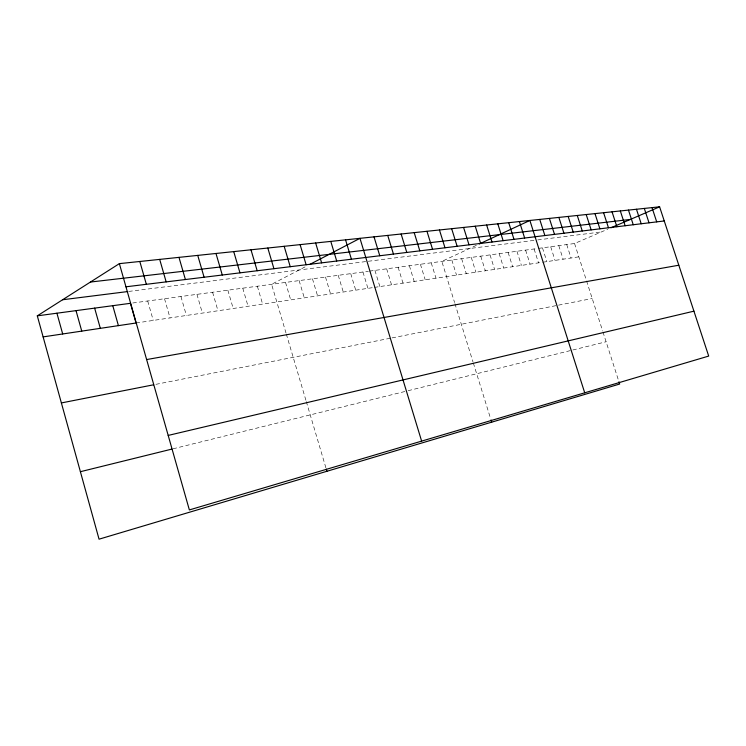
<?xml version="1.0" encoding="UTF-8"?>
<svg xmlns="http://www.w3.org/2000/svg" width="746" height="746" viewBox="0 0 746 746"><rect width="100%" height="100%" fill="white"/><g stroke="black" fill="none" stroke-linecap="round" stroke-linejoin="round"><path stroke-width="0.56" stroke-dasharray="3.73 2.8" d="M305.03 266.909L271.591 284.301L285.979 332.921M476.368 245.331L441.828 261.389L454.594 302.559M538.286 248.399L574.551 243.522L607.785 229.181M173.025 448.812L407.064 390.969M408.127 390.699L571.79 350.247M572.807 349.995L606.106 341.771M155.895 384.339L390.988 338.106M392.06 337.891L557.504 305.347M558.53 305.151L592.212 298.521M136.061 322.999L373.345 287.546M374.427 287.378L541.652 262.387M542.687 262.238L578.831 256.838M132.76 302.997L368.393 271.274M369.484 271.124L537.241 248.539M128.741 291.425L365.997 261.557M368.272 261.268L535.516 240.212M537.707 239.932L601.453 231.913M574.551 243.522L586.216 279.843M586.57 280.944L602.628 330.935M602.973 332.026L618.993 381.915M566.727 244.567L571.035 257.995M558.782 245.639L563.109 259.179M550.697 246.73L555.052 260.391M542.473 247.84L546.855 261.613M534.108 248.959L538.519 262.853M525.594 250.106L530.042 264.121M516.941 251.271L521.417 265.417M508.129 252.456L512.633 266.723M499.167 253.668L503.699 268.066M490.038 254.899L494.598 269.418M480.741 256.148L485.338 270.807M471.285 257.417L475.901 272.215M461.643 258.722L466.297 273.651M451.824 260.037L456.515 275.115M454.929 303.65L472.992 361.903M473.328 362.976L490.663 418.86M431.225 262.816L435.981 278.183M420.418 264.27L425.201 279.797M409.386 265.753L414.207 281.438M398.131 267.273L402.989 283.107M386.652 268.812L391.538 284.823M374.921 270.397L379.854 286.567M362.957 272.001L367.918 288.348M350.732 273.651L355.73 290.175M338.246 275.33L343.281 292.031M325.498 277.046L330.571 293.933M312.462 278.799L317.572 295.873M299.137 280.599L304.293 297.859M285.522 282.426L290.707 299.892M286.305 334.031L305.972 400.471M306.298 401.581L325.955 468.012M257.351 286.222L262.611 304.088M242.767 288.189L248.073 306.261M227.856 290.194L233.2 308.48M212.582 292.245L217.972 310.756M196.944 294.353L202.371 313.087M180.933 296.507L186.397 315.474M164.521 298.717L170.032 317.927M147.699 300.983L153.256 320.435"/><path stroke-width="1.12" d="M618.993 381.915L619.674 384.031L99.05 539.181L37.3 315.847L119.369 263.636L659.604 206.819L708.7 356.075L189.363 509.928L119.369 263.636M309.954 264.345L359.964 238.338L421.63 441.119M479.314 243.961L529.884 220.462L584.715 392.806M610.946 227.81L659.604 206.819M80.391 471.705L171.897 449.092M168.195 435.422L693.929 311.166M61.377 402.933L153.62 384.787M146.626 359.563L678.813 265.222M43.119 336.894L136.061 322.999L130.457 303.305L37.3 315.847M62.599 299.752L127.594 291.574M125.953 286.8L664.257 220.956M90.434 282.044L630.342 219.445M652.023 207.612L656.704 221.879M644.311 208.423L649.029 222.821M636.459 209.253L641.206 223.772M628.468 210.092L633.251 224.751M620.327 210.95L625.139 225.74M612.037 211.817L616.886 226.747M603.589 212.713L608.475 227.782M594.982 213.617L599.905 228.826M586.207 214.54L591.168 229.899M577.273 215.482L582.272 230.98M568.163 216.433L573.198 232.09M558.875 217.412L563.939 233.228M549.401 218.41L554.511 234.384M539.74 219.427L544.878 235.559M519.412 221.562L524.643 238.03M508.725 222.69L513.994 239.335M497.806 223.837L503.121 240.669M486.644 225.012L491.996 242.03M475.239 226.206L480.638 243.42M463.583 227.437L469.02 244.837M451.656 228.686L457.139 246.292M439.45 229.973L444.989 247.775M490.999 419.97L491.679 422.171M426.973 231.288L432.549 249.295M414.198 232.631L419.821 250.852M401.124 234.002L406.794 252.446M387.733 235.41L393.45 254.078M374.016 236.855L379.779 255.757M345.557 239.848L351.422 259.226M330.786 241.406L336.707 261.025M315.642 242.991L321.619 262.872M300.106 244.632L306.13 264.765M284.17 246.301L290.241 266.704M267.805 248.026L273.931 268.7M326.272 469.103L326.916 471.276M250.992 249.798L257.174 270.751M233.731 251.607L239.97 272.859M215.986 253.472L222.28 275.022M197.746 255.393L204.096 277.242M178.984 257.37L185.4 279.536M159.691 259.394L166.153 281.885M139.819 261.482L146.347 284.31M112.777 305.683L118.418 325.638M94.639 308.126L100.328 328.343M76.027 310.634L81.752 331.112M56.92 313.208L62.692 333.966"/></g></svg>
